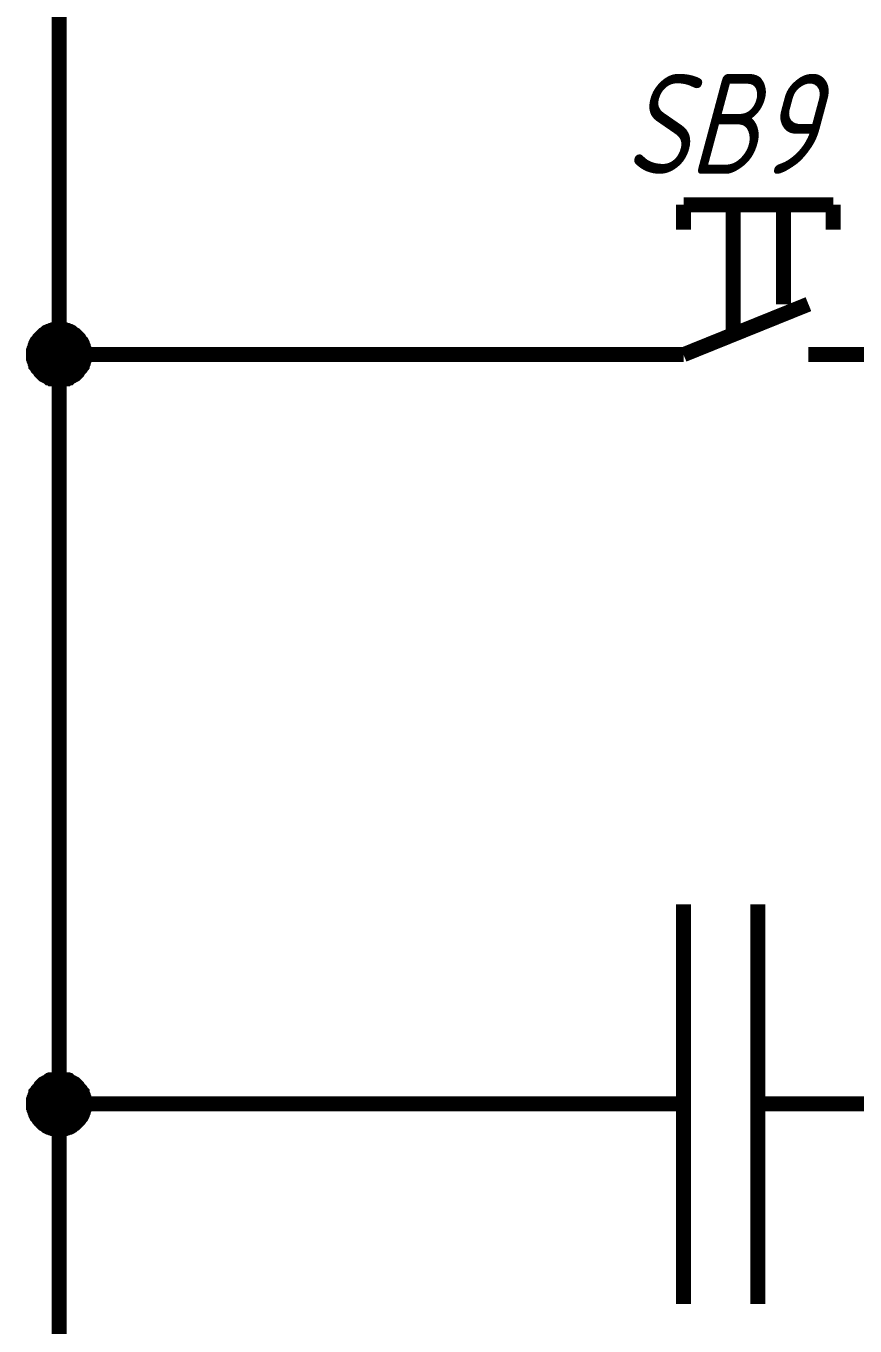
# Model space of a CAD drawing. Extents: x 196 to 1101, y 70 to 664.
# Drawn here: x 446.38 to 462.98, y 346.74 to 372.75 of the extents above; entities that cross this region are included whole.
import ezdxf

# ---------------------------------------------------------------- set-up
doc = ezdxf.new("R2010")
doc.units = 0
doc.header["$MEASUREMENT"] = 0
doc.layers.add('Sheet', color=255, linetype='CONTINUOUS')
doc.styles.add('GOST type A0', font='', dxfattribs={"oblique": 15, "height": 3.5})
doc.styles.get('GOST type A0').set_extended_font_data('GOST type A')

msp = doc.modelspace()

# ---------------------------------------------------------------- linework, layer by layer
at = {"layer": 'Sheet', "const_width": 0.3}
for points in [[(447.046, 376.176), (447.046, 366.172), (457.046, 366.172)], [(459.546, 369.17), (462.543, 369.17)], [(459.546, 369.17), (459.546, 368.673)], [(460.539, 366.669), (460.539, 369.17)], [(461.549, 367.182), (461.549, 369.17)], [(462.543, 369.17), (462.543, 368.673)], [(459.546, 366.172), (462.046, 367.182)], [(446.533, 366.172), (446.533, 366.203), (446.533, 366.219), (446.533, 366.25), (446.549, 366.281), (446.549, 366.296), (446.564, 366.327), (446.564, 366.343), (446.58, 366.374), (446.58, 366.39), (446.595, 366.421), (446.611, 366.436), (446.626, 366.452), (446.642, 366.483), (446.657, 366.498), (446.673, 366.514), (446.688, 366.529), (446.704, 366.545), (446.719, 366.56), (446.735, 366.576), (446.766, 366.591), (446.782, 366.607), (446.797, 366.623), (446.828, 366.638), (446.844, 366.638), (446.875, 366.654), (446.89, 366.654), (446.921, 366.669), (446.937, 366.669), (446.968, 366.685), (446.999, 366.685), (447.014, 366.685), (447.046, 366.685)], [(446.533, 366.172), (446.533, 366.203), (446.533, 366.219), (446.533, 366.25), (446.549, 366.281), (446.549, 366.296), (446.564, 366.327), (446.564, 366.343), (446.58, 366.374), (446.58, 366.39), (446.595, 366.421), (446.611, 366.436), (446.626, 366.452), (446.642, 366.483), (446.657, 366.498), (446.673, 366.514), (446.688, 366.529), (446.704, 366.545), (446.719, 366.56), (446.735, 366.576), (446.766, 366.591), (446.782, 366.607), (446.797, 366.623), (446.828, 366.638), (446.844, 366.638), (446.875, 366.654), (446.89, 366.654), (446.921, 366.669), (446.937, 366.669), (446.968, 366.685), (446.999, 366.685), (447.014, 366.685), (447.046, 366.685)], [(446.533, 366.172), (446.533, 366.203), (446.533, 366.219), (446.533, 366.25), (446.549, 366.281), (446.549, 366.296), (446.564, 366.327), (446.564, 366.343), (446.58, 366.374), (446.58, 366.39), (446.595, 366.421), (446.611, 366.436), (446.626, 366.452), (446.642, 366.483), (446.657, 366.498), (446.673, 366.514), (446.688, 366.529), (446.704, 366.545), (446.719, 366.56), (446.735, 366.576), (446.766, 366.591), (446.782, 366.607), (446.797, 366.623), (446.828, 366.638), (446.844, 366.638), (446.875, 366.654), (446.89, 366.654), (446.921, 366.669), (446.937, 366.669), (446.968, 366.685), (446.999, 366.685), (447.014, 366.685), (447.046, 366.685)], [(446.533, 366.172), (446.533, 366.203), (446.533, 366.219), (446.533, 366.25), (446.549, 366.281), (446.549, 366.296), (446.564, 366.327), (446.564, 366.343), (446.58, 366.374), (446.58, 366.39), (446.595, 366.421), (446.611, 366.436), (446.626, 366.452), (446.642, 366.483), (446.657, 366.498), (446.673, 366.514), (446.688, 366.529), (446.704, 366.545), (446.719, 366.56), (446.735, 366.576), (446.766, 366.591), (446.782, 366.607), (446.797, 366.623), (446.828, 366.638), (446.844, 366.638), (446.875, 366.654), (446.89, 366.654), (446.921, 366.669), (446.937, 366.669), (446.968, 366.685), (446.999, 366.685), (447.014, 366.685), (447.046, 366.685)], [(446.533, 366.172), (446.533, 366.203), (446.533, 366.219), (446.533, 366.25), (446.549, 366.281), (446.549, 366.296), (446.564, 366.327), (446.564, 366.343), (446.58, 366.374), (446.58, 366.39), (446.595, 366.421), (446.611, 366.436), (446.626, 366.452), (446.642, 366.483), (446.657, 366.498), (446.673, 366.514), (446.688, 366.529), (446.704, 366.545), (446.719, 366.56), (446.735, 366.576), (446.766, 366.591), (446.782, 366.607), (446.797, 366.623), (446.828, 366.638), (446.844, 366.638), (446.875, 366.654), (446.89, 366.654), (446.921, 366.669), (446.937, 366.669), (446.968, 366.685), (446.999, 366.685), (447.014, 366.685), (447.046, 366.685)], [(446.533, 366.172), (446.533, 366.203), (446.533, 366.219), (446.533, 366.25), (446.549, 366.281), (446.549, 366.296), (446.564, 366.327), (446.564, 366.343), (446.58, 366.374), (446.58, 366.39), (446.595, 366.421), (446.611, 366.436), (446.626, 366.452), (446.642, 366.483), (446.657, 366.498), (446.673, 366.514), (446.688, 366.529), (446.704, 366.545), (446.719, 366.56), (446.735, 366.576), (446.766, 366.591), (446.782, 366.607), (446.797, 366.623), (446.828, 366.638), (446.844, 366.638), (446.875, 366.654), (446.89, 366.654), (446.921, 366.669), (446.937, 366.669), (446.968, 366.685), (446.999, 366.685), (447.014, 366.685), (447.046, 366.685)], [(446.533, 366.172), (446.533, 366.203), (446.533, 366.219), (446.533, 366.25), (446.549, 366.281), (446.549, 366.296), (446.564, 366.327), (446.564, 366.343), (446.58, 366.374), (446.58, 366.39), (446.595, 366.421), (446.611, 366.436), (446.626, 366.452), (446.642, 366.483), (446.657, 366.498), (446.673, 366.514), (446.688, 366.529), (446.704, 366.545), (446.719, 366.56), (446.735, 366.576), (446.766, 366.591), (446.782, 366.607), (446.797, 366.623), (446.828, 366.638), (446.844, 366.638), (446.875, 366.654), (446.89, 366.654), (446.921, 366.669), (446.937, 366.669), (446.968, 366.685), (446.999, 366.685), (447.014, 366.685), (447.046, 366.685)], [(446.533, 366.172), (446.533, 366.203), (446.533, 366.219), (446.533, 366.25), (446.549, 366.281), (446.549, 366.296), (446.564, 366.327), (446.564, 366.343), (446.58, 366.374), (446.58, 366.39), (446.595, 366.421), (446.611, 366.436), (446.626, 366.452), (446.642, 366.483), (446.657, 366.498), (446.673, 366.514), (446.688, 366.529), (446.704, 366.545), (446.719, 366.56), (446.735, 366.576), (446.766, 366.591), (446.782, 366.607), (446.797, 366.623), (446.828, 366.638), (446.844, 366.638), (446.875, 366.654), (446.89, 366.654), (446.921, 366.669), (446.937, 366.669), (446.968, 366.685), (446.999, 366.685), (447.014, 366.685), (447.046, 366.685)], [(447.046, 366.685), (447.046, 366.685)], [(447.046, 366.685), (447.077, 366.685), (447.092, 366.685), (447.123, 366.685), (447.154, 366.669), (447.17, 366.669), (447.201, 366.654), (447.216, 366.654), (447.247, 366.638), (447.263, 366.638), (447.294, 366.623), (447.31, 366.607), (447.325, 366.591), (447.356, 366.576), (447.372, 366.56), (447.387, 366.545), (447.403, 366.529), (447.418, 366.514), (447.434, 366.498), (447.449, 366.483), (447.465, 366.452), (447.48, 366.436), (447.496, 366.421), (447.511, 366.39), (447.511, 366.374), (447.527, 366.343), (447.527, 366.327), (447.542, 366.296), (447.542, 366.281), (447.558, 366.25), (447.558, 366.219), (447.558, 366.203), (447.558, 366.172)], [(447.046, 366.685), (447.046, 366.685)], [(447.046, 366.685), (447.077, 366.685), (447.092, 366.685), (447.123, 366.685), (447.154, 366.669), (447.17, 366.669), (447.201, 366.654), (447.216, 366.654), (447.247, 366.638), (447.263, 366.638), (447.294, 366.623), (447.31, 366.607), (447.325, 366.591), (447.356, 366.576), (447.372, 366.56), (447.387, 366.545), (447.403, 366.529), (447.418, 366.514), (447.434, 366.498), (447.449, 366.483), (447.465, 366.452), (447.48, 366.436), (447.496, 366.421), (447.511, 366.39), (447.511, 366.374), (447.527, 366.343), (447.527, 366.327), (447.542, 366.296), (447.542, 366.281), (447.558, 366.25), (447.558, 366.219), (447.558, 366.203), (447.558, 366.172)], [(447.046, 366.685), (447.046, 366.685)], [(447.046, 366.685), (447.077, 366.685), (447.092, 366.685), (447.123, 366.685), (447.154, 366.669), (447.17, 366.669), (447.201, 366.654), (447.216, 366.654), (447.247, 366.638), (447.263, 366.638), (447.294, 366.623), (447.31, 366.607), (447.325, 366.591), (447.356, 366.576), (447.372, 366.56), (447.387, 366.545), (447.403, 366.529), (447.418, 366.514), (447.434, 366.498), (447.449, 366.483), (447.465, 366.452), (447.48, 366.436), (447.496, 366.421), (447.511, 366.39), (447.511, 366.374), (447.527, 366.343), (447.527, 366.327), (447.542, 366.296), (447.542, 366.281), (447.558, 366.25), (447.558, 366.219), (447.558, 366.203), (447.558, 366.172)], [(447.046, 366.685), (447.046, 366.685)], [(447.046, 366.685), (447.077, 366.685), (447.092, 366.685), (447.123, 366.685), (447.154, 366.669), (447.17, 366.669), (447.201, 366.654), (447.216, 366.654), (447.247, 366.638), (447.263, 366.638), (447.294, 366.623), (447.31, 366.607), (447.325, 366.591), (447.356, 366.576), (447.372, 366.56), (447.387, 366.545), (447.403, 366.529), (447.418, 366.514), (447.434, 366.498), (447.449, 366.483), (447.465, 366.452), (447.48, 366.436), (447.496, 366.421), (447.511, 366.39), (447.511, 366.374), (447.527, 366.343), (447.527, 366.327), (447.542, 366.296), (447.542, 366.281), (447.558, 366.25), (447.558, 366.219), (447.558, 366.203), (447.558, 366.172)], [(447.046, 366.685), (447.046, 366.685)], [(447.046, 366.685), (447.077, 366.685), (447.092, 366.685), (447.123, 366.685), (447.154, 366.669), (447.17, 366.669), (447.201, 366.654), (447.216, 366.654), (447.247, 366.638), (447.263, 366.638), (447.294, 366.623), (447.31, 366.607), (447.325, 366.591), (447.356, 366.576), (447.372, 366.56), (447.387, 366.545), (447.403, 366.529), (447.418, 366.514), (447.434, 366.498), (447.449, 366.483), (447.465, 366.452), (447.48, 366.436), (447.496, 366.421), (447.511, 366.39), (447.511, 366.374), (447.527, 366.343), (447.527, 366.327), (447.542, 366.296), (447.542, 366.281), (447.558, 366.25), (447.558, 366.219), (447.558, 366.203), (447.558, 366.172)], [(447.046, 366.685), (447.046, 366.685)], [(447.046, 366.685), (447.077, 366.685), (447.092, 366.685), (447.123, 366.685), (447.154, 366.669), (447.17, 366.669), (447.201, 366.654), (447.216, 366.654), (447.247, 366.638), (447.263, 366.638), (447.294, 366.623), (447.31, 366.607), (447.325, 366.591), (447.356, 366.576), (447.372, 366.56), (447.387, 366.545), (447.403, 366.529), (447.418, 366.514), (447.434, 366.498), (447.449, 366.483), (447.465, 366.452), (447.48, 366.436), (447.496, 366.421), (447.511, 366.39), (447.511, 366.374), (447.527, 366.343), (447.527, 366.327), (447.542, 366.296), (447.542, 366.281), (447.558, 366.25), (447.558, 366.219), (447.558, 366.203), (447.558, 366.172)], [(447.046, 366.685), (447.046, 366.685)], [(447.046, 366.685), (447.077, 366.685), (447.092, 366.685), (447.123, 366.685), (447.154, 366.669), (447.17, 366.669), (447.201, 366.654), (447.216, 366.654), (447.247, 366.638), (447.263, 366.638), (447.294, 366.623), (447.31, 366.607), (447.325, 366.591), (447.356, 366.576), (447.372, 366.56), (447.387, 366.545), (447.403, 366.529), (447.418, 366.514), (447.434, 366.498), (447.449, 366.483), (447.465, 366.452), (447.48, 366.436), (447.496, 366.421), (447.511, 366.39), (447.511, 366.374), (447.527, 366.343), (447.527, 366.327), (447.542, 366.296), (447.542, 366.281), (447.558, 366.25), (447.558, 366.219), (447.558, 366.203), (447.558, 366.172)], [(447.046, 366.685), (447.046, 366.685)], [(447.046, 366.685), (447.077, 366.685), (447.092, 366.685), (447.123, 366.685), (447.154, 366.669), (447.17, 366.669), (447.201, 366.654), (447.216, 366.654), (447.247, 366.638), (447.263, 366.638), (447.294, 366.623), (447.31, 366.607), (447.325, 366.591), (447.356, 366.576), (447.372, 366.56), (447.387, 366.545), (447.403, 366.529), (447.418, 366.514), (447.434, 366.498), (447.449, 366.483), (447.465, 366.452), (447.48, 366.436), (447.496, 366.421), (447.511, 366.39), (447.511, 366.374), (447.527, 366.343), (447.527, 366.327), (447.542, 366.296), (447.542, 366.281), (447.558, 366.25), (447.558, 366.219), (447.558, 366.203), (447.558, 366.172)], [(447.046, 365.675), (447.014, 365.675), (446.999, 365.675), (446.968, 365.675), (446.937, 365.691), (446.921, 365.691), (446.89, 365.691), (446.875, 365.706), (446.844, 365.706), (446.828, 365.722), (446.797, 365.737), (446.782, 365.753), (446.766, 365.753), (446.735, 365.768), (446.719, 365.784), (446.704, 365.799), (446.688, 365.815), (446.673, 365.83), (446.657, 365.861), (446.642, 365.877), (446.626, 365.892), (446.611, 365.908), (446.595, 365.939), (446.58, 365.955), (446.58, 365.97), (446.564, 366.001), (446.564, 366.017), (446.549, 366.048), (446.549, 366.063), (446.533, 366.094), (446.533, 366.125), (446.533, 366.141), (446.533, 366.172)], [(446.533, 366.172), (446.533, 366.172)], [(447.046, 365.675), (447.014, 365.675), (446.999, 365.675), (446.968, 365.675), (446.937, 365.691), (446.921, 365.691), (446.89, 365.691), (446.875, 365.706), (446.844, 365.706), (446.828, 365.722), (446.797, 365.737), (446.782, 365.753), (446.766, 365.753), (446.735, 365.768), (446.719, 365.784), (446.704, 365.799), (446.688, 365.815), (446.673, 365.83), (446.657, 365.861), (446.642, 365.877), (446.626, 365.892), (446.611, 365.908), (446.595, 365.939), (446.58, 365.955), (446.58, 365.97), (446.564, 366.001), (446.564, 366.017), (446.549, 366.048), (446.549, 366.063), (446.533, 366.094), (446.533, 366.125), (446.533, 366.141), (446.533, 366.172)], [(446.533, 366.172), (446.533, 366.172)], [(447.046, 365.675), (447.014, 365.675), (446.999, 365.675), (446.968, 365.675), (446.937, 365.691), (446.921, 365.691), (446.89, 365.691), (446.875, 365.706), (446.844, 365.706), (446.828, 365.722), (446.797, 365.737), (446.782, 365.753), (446.766, 365.753), (446.735, 365.768), (446.719, 365.784), (446.704, 365.799), (446.688, 365.815), (446.673, 365.83), (446.657, 365.861), (446.642, 365.877), (446.626, 365.892), (446.611, 365.908), (446.595, 365.939), (446.58, 365.955), (446.58, 365.97), (446.564, 366.001), (446.564, 366.017), (446.549, 366.048), (446.549, 366.063), (446.533, 366.094), (446.533, 366.125), (446.533, 366.141), (446.533, 366.172)], [(446.533, 366.172), (446.533, 366.172)], [(447.046, 365.675), (447.014, 365.675), (446.999, 365.675), (446.968, 365.675), (446.937, 365.691), (446.921, 365.691), (446.89, 365.691), (446.875, 365.706), (446.844, 365.706), (446.828, 365.722), (446.797, 365.737), (446.782, 365.753), (446.766, 365.753), (446.735, 365.768), (446.719, 365.784), (446.704, 365.799), (446.688, 365.815), (446.673, 365.83), (446.657, 365.861), (446.642, 365.877), (446.626, 365.892), (446.611, 365.908), (446.595, 365.939), (446.58, 365.955), (446.58, 365.97), (446.564, 366.001), (446.564, 366.017), (446.549, 366.048), (446.549, 366.063), (446.533, 366.094), (446.533, 366.125), (446.533, 366.141), (446.533, 366.172)], [(446.533, 366.172), (446.533, 366.172)], [(447.046, 365.675), (447.014, 365.675), (446.999, 365.675), (446.968, 365.675), (446.937, 365.691), (446.921, 365.691), (446.89, 365.691), (446.875, 365.706), (446.844, 365.706), (446.828, 365.722), (446.797, 365.737), (446.782, 365.753), (446.766, 365.753), (446.735, 365.768), (446.719, 365.784), (446.704, 365.799), (446.688, 365.815), (446.673, 365.83), (446.657, 365.861), (446.642, 365.877), (446.626, 365.892), (446.611, 365.908), (446.595, 365.939), (446.58, 365.955), (446.58, 365.97), (446.564, 366.001), (446.564, 366.017), (446.549, 366.048), (446.549, 366.063), (446.533, 366.094), (446.533, 366.125), (446.533, 366.141), (446.533, 366.172)], [(446.533, 366.172), (446.533, 366.172)], [(447.046, 365.675), (447.014, 365.675), (446.999, 365.675), (446.968, 365.675), (446.937, 365.691), (446.921, 365.691), (446.89, 365.691), (446.875, 365.706), (446.844, 365.706), (446.828, 365.722), (446.797, 365.737), (446.782, 365.753), (446.766, 365.753), (446.735, 365.768), (446.719, 365.784), (446.704, 365.799), (446.688, 365.815), (446.673, 365.83), (446.657, 365.861), (446.642, 365.877), (446.626, 365.892), (446.611, 365.908), (446.595, 365.939), (446.58, 365.955), (446.58, 365.97), (446.564, 366.001), (446.564, 366.017), (446.549, 366.048), (446.549, 366.063), (446.533, 366.094), (446.533, 366.125), (446.533, 366.141), (446.533, 366.172)], [(446.533, 366.172), (446.533, 366.172)], [(447.046, 365.675), (447.014, 365.675), (446.999, 365.675), (446.968, 365.675), (446.937, 365.691), (446.921, 365.691), (446.89, 365.691), (446.875, 365.706), (446.844, 365.706), (446.828, 365.722), (446.797, 365.737), (446.782, 365.753), (446.766, 365.753), (446.735, 365.768), (446.719, 365.784), (446.704, 365.799), (446.688, 365.815), (446.673, 365.83), (446.657, 365.861), (446.642, 365.877), (446.626, 365.892), (446.611, 365.908), (446.595, 365.939), (446.58, 365.955), (446.58, 365.97), (446.564, 366.001), (446.564, 366.017), (446.549, 366.048), (446.549, 366.063), (446.533, 366.094), (446.533, 366.125), (446.533, 366.141), (446.533, 366.172)], [(446.533, 366.172), (446.533, 366.172)], [(447.046, 365.675), (447.014, 365.675), (446.999, 365.675), (446.968, 365.675), (446.937, 365.691), (446.921, 365.691), (446.89, 365.691), (446.875, 365.706), (446.844, 365.706), (446.828, 365.722), (446.797, 365.737), (446.782, 365.753), (446.766, 365.753), (446.735, 365.768), (446.719, 365.784), (446.704, 365.799), (446.688, 365.815), (446.673, 365.83), (446.657, 365.861), (446.642, 365.877), (446.626, 365.892), (446.611, 365.908), (446.595, 365.939), (446.58, 365.955), (446.58, 365.97), (446.564, 366.001), (446.564, 366.017), (446.549, 366.048), (446.549, 366.063), (446.533, 366.094), (446.533, 366.125), (446.533, 366.141), (446.533, 366.172)], [(446.533, 366.172), (446.533, 366.172)], [(447.558, 366.172), (447.558, 366.141), (447.558, 366.125), (447.558, 366.094), (447.542, 366.063), (447.542, 366.048), (447.527, 366.017), (447.527, 366.001), (447.511, 365.97), (447.511, 365.955), (447.496, 365.939), (447.48, 365.908), (447.465, 365.892), (447.449, 365.877), (447.434, 365.861), (447.418, 365.83), (447.403, 365.815), (447.387, 365.799), (447.372, 365.784), (447.356, 365.768), (447.325, 365.753), (447.31, 365.753), (447.294, 365.737), (447.263, 365.722), (447.247, 365.706), (447.216, 365.706), (447.201, 365.691), (447.17, 365.691), (447.154, 365.691), (447.123, 365.675), (447.092, 365.675), (447.077, 365.675), (447.046, 365.675)], [(447.558, 366.172), (447.558, 366.141), (447.558, 366.125), (447.558, 366.094), (447.542, 366.063), (447.542, 366.048), (447.527, 366.017), (447.527, 366.001), (447.511, 365.97), (447.511, 365.955), (447.496, 365.939), (447.48, 365.908), (447.465, 365.892), (447.449, 365.877), (447.434, 365.861), (447.418, 365.83), (447.403, 365.815), (447.387, 365.799), (447.372, 365.784), (447.356, 365.768), (447.325, 365.753), (447.31, 365.753), (447.294, 365.737), (447.263, 365.722), (447.247, 365.706), (447.216, 365.706), (447.201, 365.691), (447.17, 365.691), (447.154, 365.691), (447.123, 365.675), (447.092, 365.675), (447.077, 365.675), (447.046, 365.675)], [(447.046, 366.172), (447.046, 351.182), (457.046, 351.182)], [(447.558, 366.172), (447.558, 366.141), (447.558, 366.125), (447.558, 366.094), (447.542, 366.063), (447.542, 366.048), (447.527, 366.017), (447.527, 366.001), (447.511, 365.97), (447.511, 365.955), (447.496, 365.939), (447.48, 365.908), (447.465, 365.892), (447.449, 365.877), (447.434, 365.861), (447.418, 365.83), (447.403, 365.815), (447.387, 365.799), (447.372, 365.784), (447.356, 365.768), (447.325, 365.753), (447.31, 365.753), (447.294, 365.737), (447.263, 365.722), (447.247, 365.706), (447.216, 365.706), (447.201, 365.691), (447.17, 365.691), (447.154, 365.691), (447.123, 365.675), (447.092, 365.675), (447.077, 365.675), (447.046, 365.675)], [(447.558, 366.172), (447.558, 366.141), (447.558, 366.125), (447.558, 366.094), (447.542, 366.063), (447.542, 366.048), (447.527, 366.017), (447.527, 366.001), (447.511, 365.97), (447.511, 365.955), (447.496, 365.939), (447.48, 365.908), (447.465, 365.892), (447.449, 365.877), (447.434, 365.861), (447.418, 365.83), (447.403, 365.815), (447.387, 365.799), (447.372, 365.784), (447.356, 365.768), (447.325, 365.753), (447.31, 365.753), (447.294, 365.737), (447.263, 365.722), (447.247, 365.706), (447.216, 365.706), (447.201, 365.691), (447.17, 365.691), (447.154, 365.691), (447.123, 365.675), (447.092, 365.675), (447.077, 365.675), (447.046, 365.675)], [(447.558, 366.172), (447.558, 366.141), (447.558, 366.125), (447.558, 366.094), (447.542, 366.063), (447.542, 366.048), (447.527, 366.017), (447.527, 366.001), (447.511, 365.97), (447.511, 365.955), (447.496, 365.939), (447.48, 365.908), (447.465, 365.892), (447.449, 365.877), (447.434, 365.861), (447.418, 365.83), (447.403, 365.815), (447.387, 365.799), (447.372, 365.784), (447.356, 365.768), (447.325, 365.753), (447.31, 365.753), (447.294, 365.737), (447.263, 365.722), (447.247, 365.706), (447.216, 365.706), (447.201, 365.691), (447.17, 365.691), (447.154, 365.691), (447.123, 365.675), (447.092, 365.675), (447.077, 365.675), (447.046, 365.675)], [(447.558, 366.172), (447.558, 366.141), (447.558, 366.125), (447.558, 366.094), (447.542, 366.063), (447.542, 366.048), (447.527, 366.017), (447.527, 366.001), (447.511, 365.97), (447.511, 365.955), (447.496, 365.939), (447.48, 365.908), (447.465, 365.892), (447.449, 365.877), (447.434, 365.861), (447.418, 365.83), (447.403, 365.815), (447.387, 365.799), (447.372, 365.784), (447.356, 365.768), (447.325, 365.753), (447.31, 365.753), (447.294, 365.737), (447.263, 365.722), (447.247, 365.706), (447.216, 365.706), (447.201, 365.691), (447.17, 365.691), (447.154, 365.691), (447.123, 365.675), (447.092, 365.675), (447.077, 365.675), (447.046, 365.675)], [(447.558, 366.172), (447.558, 366.141), (447.558, 366.125), (447.558, 366.094), (447.542, 366.063), (447.542, 366.048), (447.527, 366.017), (447.527, 366.001), (447.511, 365.97), (447.511, 365.955), (447.496, 365.939), (447.48, 365.908), (447.465, 365.892), (447.449, 365.877), (447.434, 365.861), (447.418, 365.83), (447.403, 365.815), (447.387, 365.799), (447.372, 365.784), (447.356, 365.768), (447.325, 365.753), (447.31, 365.753), (447.294, 365.737), (447.263, 365.722), (447.247, 365.706), (447.216, 365.706), (447.201, 365.691), (447.17, 365.691), (447.154, 365.691), (447.123, 365.675), (447.092, 365.675), (447.077, 365.675), (447.046, 365.675)], [(447.558, 366.172), (447.558, 366.141), (447.558, 366.125), (447.558, 366.094), (447.542, 366.063), (447.542, 366.048), (447.527, 366.017), (447.527, 366.001), (447.511, 365.97), (447.511, 365.955), (447.496, 365.939), (447.48, 365.908), (447.465, 365.892), (447.449, 365.877), (447.434, 365.861), (447.418, 365.83), (447.403, 365.815), (447.387, 365.799), (447.372, 365.784), (447.356, 365.768), (447.325, 365.753), (447.31, 365.753), (447.294, 365.737), (447.263, 365.722), (447.247, 365.706), (447.216, 365.706), (447.201, 365.691), (447.17, 365.691), (447.154, 365.691), (447.123, 365.675), (447.092, 365.675), (447.077, 365.675), (447.046, 365.675)], [(447.558, 366.172), (447.558, 366.172), (447.558, 366.172), (447.558, 366.172), (447.558, 366.172), (447.558, 366.172), (447.558, 366.172), (447.558, 366.172), (447.558, 366.172), (447.558, 366.172), (447.558, 366.172), (447.558, 366.172), (447.558, 366.172), (447.558, 366.172), (447.558, 366.172), (447.558, 366.172), (447.558, 366.172), (447.558, 366.172), (447.558, 366.172), (447.558, 366.172), (447.558, 366.172), (447.558, 366.172), (447.558, 366.172), (447.558, 366.172), (447.558, 366.172), (447.558, 366.172), (447.558, 366.172), (447.558, 366.172), (447.558, 366.172), (447.558, 366.172), (447.558, 366.172), (447.558, 366.172), (447.558, 366.172)], [(447.558, 366.172), (447.558, 366.172)], [(447.558, 366.172), (447.558, 366.172), (447.558, 366.172), (447.558, 366.172), (447.558, 366.172), (447.558, 366.172), (447.558, 366.172), (447.558, 366.172), (447.558, 366.172), (447.558, 366.172), (447.558, 366.172), (447.558, 366.172), (447.558, 366.172), (447.558, 366.172), (447.558, 366.172), (447.558, 366.172), (447.558, 366.172), (447.558, 366.172), (447.558, 366.172), (447.558, 366.172), (447.558, 366.172), (447.558, 366.172), (447.558, 366.172), (447.558, 366.172), (447.558, 366.172), (447.558, 366.172), (447.558, 366.172), (447.558, 366.172), (447.558, 366.172), (447.558, 366.172), (447.558, 366.172), (447.558, 366.172), (447.558, 366.172)], [(447.558, 366.172), (447.558, 366.172)], [(447.558, 366.172), (447.558, 366.172), (447.558, 366.172), (447.558, 366.172), (447.558, 366.172), (447.558, 366.172), (447.558, 366.172), (447.558, 366.172), (447.558, 366.172), (447.558, 366.172), (447.558, 366.172), (447.558, 366.172), (447.558, 366.172), (447.558, 366.172), (447.558, 366.172), (447.558, 366.172), (447.558, 366.172), (447.558, 366.172), (447.558, 366.172), (447.558, 366.172), (447.558, 366.172), (447.558, 366.172), (447.558, 366.172), (447.558, 366.172), (447.558, 366.172), (447.558, 366.172), (447.558, 366.172), (447.558, 366.172), (447.558, 366.172), (447.558, 366.172), (447.558, 366.172), (447.558, 366.172), (447.558, 366.172)], [(447.558, 366.172), (447.558, 366.172)], [(447.558, 366.172), (447.558, 366.172), (447.558, 366.172), (447.558, 366.172), (447.558, 366.172), (447.558, 366.172), (447.558, 366.172), (447.558, 366.172), (447.558, 366.172), (447.558, 366.172), (447.558, 366.172), (447.558, 366.172), (447.558, 366.172), (447.558, 366.172), (447.558, 366.172), (447.558, 366.172), (447.558, 366.172), (447.558, 366.172), (447.558, 366.172), (447.558, 366.172), (447.558, 366.172), (447.558, 366.172), (447.558, 366.172), (447.558, 366.172), (447.558, 366.172), (447.558, 366.172), (447.558, 366.172), (447.558, 366.172), (447.558, 366.172), (447.558, 366.172), (447.558, 366.172), (447.558, 366.172), (447.558, 366.172)], [(447.558, 366.172), (447.558, 366.172)], [(447.558, 366.172), (447.558, 366.172), (447.558, 366.172), (447.558, 366.172), (447.558, 366.172), (447.558, 366.172), (447.558, 366.172), (447.558, 366.172), (447.558, 366.172), (447.558, 366.172), (447.558, 366.172), (447.558, 366.172), (447.558, 366.172), (447.558, 366.172), (447.558, 366.172), (447.558, 366.172), (447.558, 366.172), (447.558, 366.172), (447.558, 366.172), (447.558, 366.172), (447.558, 366.172), (447.558, 366.172), (447.558, 366.172), (447.558, 366.172), (447.558, 366.172), (447.558, 366.172), (447.558, 366.172), (447.558, 366.172), (447.558, 366.172), (447.558, 366.172), (447.558, 366.172), (447.558, 366.172), (447.558, 366.172)], [(447.558, 366.172), (447.558, 366.172)], [(447.558, 366.172), (447.558, 366.172), (447.558, 366.172), (447.558, 366.172), (447.558, 366.172), (447.558, 366.172), (447.558, 366.172), (447.558, 366.172), (447.558, 366.172), (447.558, 366.172), (447.558, 366.172), (447.558, 366.172), (447.558, 366.172), (447.558, 366.172), (447.558, 366.172), (447.558, 366.172), (447.558, 366.172), (447.558, 366.172), (447.558, 366.172), (447.558, 366.172), (447.558, 366.172), (447.558, 366.172), (447.558, 366.172), (447.558, 366.172), (447.558, 366.172), (447.558, 366.172), (447.558, 366.172), (447.558, 366.172), (447.558, 366.172), (447.558, 366.172), (447.558, 366.172), (447.558, 366.172), (447.558, 366.172)], [(447.558, 366.172), (447.558, 366.172)], [(447.558, 366.172), (447.558, 366.172), (447.558, 366.172), (447.558, 366.172), (447.558, 366.172), (447.558, 366.172), (447.558, 366.172), (447.558, 366.172), (447.558, 366.172), (447.558, 366.172), (447.558, 366.172), (447.558, 366.172), (447.558, 366.172), (447.558, 366.172), (447.558, 366.172), (447.558, 366.172), (447.558, 366.172), (447.558, 366.172), (447.558, 366.172), (447.558, 366.172), (447.558, 366.172), (447.558, 366.172), (447.558, 366.172), (447.558, 366.172), (447.558, 366.172), (447.558, 366.172), (447.558, 366.172), (447.558, 366.172), (447.558, 366.172), (447.558, 366.172), (447.558, 366.172), (447.558, 366.172), (447.558, 366.172)], [(447.558, 366.172), (447.558, 366.172)], [(447.558, 366.172), (447.558, 366.172), (447.558, 366.172), (447.558, 366.172), (447.558, 366.172), (447.558, 366.172), (447.558, 366.172), (447.558, 366.172), (447.558, 366.172), (447.558, 366.172), (447.558, 366.172), (447.558, 366.172), (447.558, 366.172), (447.558, 366.172), (447.558, 366.172), (447.558, 366.172), (447.558, 366.172), (447.558, 366.172), (447.558, 366.172), (447.558, 366.172), (447.558, 366.172), (447.558, 366.172), (447.558, 366.172), (447.558, 366.172), (447.558, 366.172), (447.558, 366.172), (447.558, 366.172), (447.558, 366.172), (447.558, 366.172), (447.558, 366.172), (447.558, 366.172), (447.558, 366.172), (447.558, 366.172)], [(447.558, 366.172), (447.558, 366.172)], [(459.546, 366.172), (457.046, 366.172)], [(462.046, 366.172), (464.546, 366.172)], [(459.546, 355.174), (459.546, 347.175)], [(461.036, 355.174), (461.036, 347.175)], [(446.533, 351.182), (446.533, 351.213), (446.533, 351.229), (446.533, 351.26), (446.549, 351.291), (446.549, 351.307), (446.564, 351.338), (446.564, 351.353), (446.58, 351.384), (446.58, 351.4), (446.595, 351.415), (446.611, 351.446), (446.626, 351.462), (446.642, 351.477), (446.657, 351.493), (446.673, 351.524), (446.688, 351.54), (446.704, 351.555), (446.719, 351.571), (446.735, 351.586), (446.766, 351.602), (446.782, 351.602), (446.797, 351.617), (446.828, 351.633), (446.844, 351.648), (446.875, 351.648), (446.89, 351.664), (446.921, 351.664), (446.937, 351.664), (446.968, 351.679), (446.999, 351.679), (447.014, 351.679), (447.046, 351.679)], [(446.533, 351.182), (446.533, 351.213), (446.533, 351.229), (446.533, 351.26), (446.549, 351.291), (446.549, 351.307), (446.564, 351.338), (446.564, 351.353), (446.58, 351.384), (446.58, 351.4), (446.595, 351.415), (446.611, 351.446), (446.626, 351.462), (446.642, 351.477), (446.657, 351.493), (446.673, 351.524), (446.688, 351.54), (446.704, 351.555), (446.719, 351.571), (446.735, 351.586), (446.766, 351.602), (446.782, 351.602), (446.797, 351.617), (446.828, 351.633), (446.844, 351.648), (446.875, 351.648), (446.89, 351.664), (446.921, 351.664), (446.937, 351.664), (446.968, 351.679), (446.999, 351.679), (447.014, 351.679), (447.046, 351.679)], [(446.533, 351.182), (446.533, 351.213), (446.533, 351.229), (446.533, 351.26), (446.549, 351.291), (446.549, 351.307), (446.564, 351.338), (446.564, 351.353), (446.58, 351.384), (446.58, 351.4), (446.595, 351.415), (446.611, 351.446), (446.626, 351.462), (446.642, 351.477), (446.657, 351.493), (446.673, 351.524), (446.688, 351.54), (446.704, 351.555), (446.719, 351.571), (446.735, 351.586), (446.766, 351.602), (446.782, 351.602), (446.797, 351.617), (446.828, 351.633), (446.844, 351.648), (446.875, 351.648), (446.89, 351.664), (446.921, 351.664), (446.937, 351.664), (446.968, 351.679), (446.999, 351.679), (447.014, 351.679), (447.046, 351.679)], [(446.533, 351.182), (446.533, 351.213), (446.533, 351.229), (446.533, 351.26), (446.549, 351.291), (446.549, 351.307), (446.564, 351.338), (446.564, 351.353), (446.58, 351.384), (446.58, 351.4), (446.595, 351.415), (446.611, 351.446), (446.626, 351.462), (446.642, 351.477), (446.657, 351.493), (446.673, 351.524), (446.688, 351.54), (446.704, 351.555), (446.719, 351.571), (446.735, 351.586), (446.766, 351.602), (446.782, 351.602), (446.797, 351.617), (446.828, 351.633), (446.844, 351.648), (446.875, 351.648), (446.89, 351.664), (446.921, 351.664), (446.937, 351.664), (446.968, 351.679), (446.999, 351.679), (447.014, 351.679), (447.046, 351.679)], [(446.533, 351.182), (446.533, 351.213), (446.533, 351.229), (446.533, 351.26), (446.549, 351.291), (446.549, 351.307), (446.564, 351.338), (446.564, 351.353), (446.58, 351.384), (446.58, 351.4), (446.595, 351.415), (446.611, 351.446), (446.626, 351.462), (446.642, 351.477), (446.657, 351.493), (446.673, 351.524), (446.688, 351.54), (446.704, 351.555), (446.719, 351.571), (446.735, 351.586), (446.766, 351.602), (446.782, 351.602), (446.797, 351.617), (446.828, 351.633), (446.844, 351.648), (446.875, 351.648), (446.89, 351.664), (446.921, 351.664), (446.937, 351.664), (446.968, 351.679), (446.999, 351.679), (447.014, 351.679), (447.046, 351.679)], [(446.533, 351.182), (446.533, 351.213), (446.533, 351.229), (446.533, 351.26), (446.549, 351.291), (446.549, 351.307), (446.564, 351.338), (446.564, 351.353), (446.58, 351.384), (446.58, 351.4), (446.595, 351.415), (446.611, 351.446), (446.626, 351.462), (446.642, 351.477), (446.657, 351.493), (446.673, 351.524), (446.688, 351.54), (446.704, 351.555), (446.719, 351.571), (446.735, 351.586), (446.766, 351.602), (446.782, 351.602), (446.797, 351.617), (446.828, 351.633), (446.844, 351.648), (446.875, 351.648), (446.89, 351.664), (446.921, 351.664), (446.937, 351.664), (446.968, 351.679), (446.999, 351.679), (447.014, 351.679), (447.046, 351.679)], [(446.533, 351.182), (446.533, 351.213), (446.533, 351.229), (446.533, 351.26), (446.549, 351.291), (446.549, 351.307), (446.564, 351.338), (446.564, 351.353), (446.58, 351.384), (446.58, 351.4), (446.595, 351.415), (446.611, 351.446), (446.626, 351.462), (446.642, 351.477), (446.657, 351.493), (446.673, 351.524), (446.688, 351.54), (446.704, 351.555), (446.719, 351.571), (446.735, 351.586), (446.766, 351.602), (446.782, 351.602), (446.797, 351.617), (446.828, 351.633), (446.844, 351.648), (446.875, 351.648), (446.89, 351.664), (446.921, 351.664), (446.937, 351.664), (446.968, 351.679), (446.999, 351.679), (447.014, 351.679), (447.046, 351.679)], [(446.533, 351.182), (446.533, 351.213), (446.533, 351.229), (446.533, 351.26), (446.549, 351.291), (446.549, 351.307), (446.564, 351.338), (446.564, 351.353), (446.58, 351.384), (446.58, 351.4), (446.595, 351.415), (446.611, 351.446), (446.626, 351.462), (446.642, 351.477), (446.657, 351.493), (446.673, 351.524), (446.688, 351.54), (446.704, 351.555), (446.719, 351.571), (446.735, 351.586), (446.766, 351.602), (446.782, 351.602), (446.797, 351.617), (446.828, 351.633), (446.844, 351.648), (446.875, 351.648), (446.89, 351.664), (446.921, 351.664), (446.937, 351.664), (446.968, 351.679), (446.999, 351.679), (447.014, 351.679), (447.046, 351.679)], [(447.046, 351.679), (447.046, 351.679)], [(447.046, 351.679), (447.077, 351.679), (447.092, 351.679), (447.123, 351.679), (447.154, 351.664), (447.17, 351.664), (447.201, 351.664), (447.216, 351.648), (447.247, 351.648), (447.263, 351.633), (447.294, 351.617), (447.31, 351.602), (447.325, 351.602), (447.356, 351.586), (447.372, 351.571), (447.387, 351.555), (447.403, 351.54), (447.418, 351.524), (447.434, 351.493), (447.449, 351.477), (447.465, 351.462), (447.48, 351.446), (447.496, 351.415), (447.511, 351.4), (447.511, 351.384), (447.527, 351.353), (447.527, 351.338), (447.542, 351.307), (447.542, 351.291), (447.558, 351.26), (447.558, 351.229), (447.558, 351.213), (447.558, 351.182)], [(447.046, 351.679), (447.046, 351.679)], [(447.046, 351.679), (447.077, 351.679), (447.092, 351.679), (447.123, 351.679), (447.154, 351.664), (447.17, 351.664), (447.201, 351.664), (447.216, 351.648), (447.247, 351.648), (447.263, 351.633), (447.294, 351.617), (447.31, 351.602), (447.325, 351.602), (447.356, 351.586), (447.372, 351.571), (447.387, 351.555), (447.403, 351.54), (447.418, 351.524), (447.434, 351.493), (447.449, 351.477), (447.465, 351.462), (447.48, 351.446), (447.496, 351.415), (447.511, 351.4), (447.511, 351.384), (447.527, 351.353), (447.527, 351.338), (447.542, 351.307), (447.542, 351.291), (447.558, 351.26), (447.558, 351.229), (447.558, 351.213), (447.558, 351.182)], [(447.046, 351.679), (447.046, 351.679)], [(447.046, 351.679), (447.077, 351.679), (447.092, 351.679), (447.123, 351.679), (447.154, 351.664), (447.17, 351.664), (447.201, 351.664), (447.216, 351.648), (447.247, 351.648), (447.263, 351.633), (447.294, 351.617), (447.31, 351.602), (447.325, 351.602), (447.356, 351.586), (447.372, 351.571), (447.387, 351.555), (447.403, 351.54), (447.418, 351.524), (447.434, 351.493), (447.449, 351.477), (447.465, 351.462), (447.48, 351.446), (447.496, 351.415), (447.511, 351.4), (447.511, 351.384), (447.527, 351.353), (447.527, 351.338), (447.542, 351.307), (447.542, 351.291), (447.558, 351.26), (447.558, 351.229), (447.558, 351.213), (447.558, 351.182)], [(447.046, 351.679), (447.046, 351.679)], [(447.046, 351.679), (447.077, 351.679), (447.092, 351.679), (447.123, 351.679), (447.154, 351.664), (447.17, 351.664), (447.201, 351.664), (447.216, 351.648), (447.247, 351.648), (447.263, 351.633), (447.294, 351.617), (447.31, 351.602), (447.325, 351.602), (447.356, 351.586), (447.372, 351.571), (447.387, 351.555), (447.403, 351.54), (447.418, 351.524), (447.434, 351.493), (447.449, 351.477), (447.465, 351.462), (447.48, 351.446), (447.496, 351.415), (447.511, 351.4), (447.511, 351.384), (447.527, 351.353), (447.527, 351.338), (447.542, 351.307), (447.542, 351.291), (447.558, 351.26), (447.558, 351.229), (447.558, 351.213), (447.558, 351.182)], [(447.046, 351.679), (447.046, 351.679)], [(447.046, 351.679), (447.077, 351.679), (447.092, 351.679), (447.123, 351.679), (447.154, 351.664), (447.17, 351.664), (447.201, 351.664), (447.216, 351.648), (447.247, 351.648), (447.263, 351.633), (447.294, 351.617), (447.31, 351.602), (447.325, 351.602), (447.356, 351.586), (447.372, 351.571), (447.387, 351.555), (447.403, 351.54), (447.418, 351.524), (447.434, 351.493), (447.449, 351.477), (447.465, 351.462), (447.48, 351.446), (447.496, 351.415), (447.511, 351.4), (447.511, 351.384), (447.527, 351.353), (447.527, 351.338), (447.542, 351.307), (447.542, 351.291), (447.558, 351.26), (447.558, 351.229), (447.558, 351.213), (447.558, 351.182)], [(447.046, 351.679), (447.046, 351.679)], [(447.046, 351.679), (447.077, 351.679), (447.092, 351.679), (447.123, 351.679), (447.154, 351.664), (447.17, 351.664), (447.201, 351.664), (447.216, 351.648), (447.247, 351.648), (447.263, 351.633), (447.294, 351.617), (447.31, 351.602), (447.325, 351.602), (447.356, 351.586), (447.372, 351.571), (447.387, 351.555), (447.403, 351.54), (447.418, 351.524), (447.434, 351.493), (447.449, 351.477), (447.465, 351.462), (447.48, 351.446), (447.496, 351.415), (447.511, 351.4), (447.511, 351.384), (447.527, 351.353), (447.527, 351.338), (447.542, 351.307), (447.542, 351.291), (447.558, 351.26), (447.558, 351.229), (447.558, 351.213), (447.558, 351.182)], [(447.046, 351.679), (447.046, 351.679)], [(447.046, 351.679), (447.077, 351.679), (447.092, 351.679), (447.123, 351.679), (447.154, 351.664), (447.17, 351.664), (447.201, 351.664), (447.216, 351.648), (447.247, 351.648), (447.263, 351.633), (447.294, 351.617), (447.31, 351.602), (447.325, 351.602), (447.356, 351.586), (447.372, 351.571), (447.387, 351.555), (447.403, 351.54), (447.418, 351.524), (447.434, 351.493), (447.449, 351.477), (447.465, 351.462), (447.48, 351.446), (447.496, 351.415), (447.511, 351.4), (447.511, 351.384), (447.527, 351.353), (447.527, 351.338), (447.542, 351.307), (447.542, 351.291), (447.558, 351.26), (447.558, 351.229), (447.558, 351.213), (447.558, 351.182)], [(447.046, 351.679), (447.046, 351.679)], [(447.046, 351.679), (447.077, 351.679), (447.092, 351.679), (447.123, 351.679), (447.154, 351.664), (447.17, 351.664), (447.201, 351.664), (447.216, 351.648), (447.247, 351.648), (447.263, 351.633), (447.294, 351.617), (447.31, 351.602), (447.325, 351.602), (447.356, 351.586), (447.372, 351.571), (447.387, 351.555), (447.403, 351.54), (447.418, 351.524), (447.434, 351.493), (447.449, 351.477), (447.465, 351.462), (447.48, 351.446), (447.496, 351.415), (447.511, 351.4), (447.511, 351.384), (447.527, 351.353), (447.527, 351.338), (447.542, 351.307), (447.542, 351.291), (447.558, 351.26), (447.558, 351.229), (447.558, 351.213), (447.558, 351.182)], [(447.046, 350.67), (447.014, 350.67), (446.999, 350.67), (446.968, 350.67), (446.937, 350.685), (446.921, 350.685), (446.89, 350.701), (446.875, 350.701), (446.844, 350.716), (446.828, 350.716), (446.797, 350.732), (446.782, 350.747), (446.766, 350.763), (446.735, 350.778), (446.719, 350.794), (446.704, 350.809), (446.688, 350.825), (446.673, 350.841), (446.657, 350.856), (446.642, 350.872), (446.626, 350.903), (446.611, 350.918), (446.595, 350.934), (446.58, 350.965), (446.58, 350.98), (446.564, 351.011), (446.564, 351.027), (446.549, 351.058), (446.549, 351.074), (446.533, 351.105), (446.533, 351.136), (446.533, 351.151), (446.533, 351.182)], [(446.533, 351.182), (446.533, 351.182)], [(447.046, 350.67), (447.014, 350.67), (446.999, 350.67), (446.968, 350.67), (446.937, 350.685), (446.921, 350.685), (446.89, 350.701), (446.875, 350.701), (446.844, 350.716), (446.828, 350.716), (446.797, 350.732), (446.782, 350.747), (446.766, 350.763), (446.735, 350.778), (446.719, 350.794), (446.704, 350.809), (446.688, 350.825), (446.673, 350.841), (446.657, 350.856), (446.642, 350.872), (446.626, 350.903), (446.611, 350.918), (446.595, 350.934), (446.58, 350.965), (446.58, 350.98), (446.564, 351.011), (446.564, 351.027), (446.549, 351.058), (446.549, 351.074), (446.533, 351.105), (446.533, 351.136), (446.533, 351.151), (446.533, 351.182)], [(446.533, 351.182), (446.533, 351.182)], [(447.046, 350.67), (447.014, 350.67), (446.999, 350.67), (446.968, 350.67), (446.937, 350.685), (446.921, 350.685), (446.89, 350.701), (446.875, 350.701), (446.844, 350.716), (446.828, 350.716), (446.797, 350.732), (446.782, 350.747), (446.766, 350.763), (446.735, 350.778), (446.719, 350.794), (446.704, 350.809), (446.688, 350.825), (446.673, 350.841), (446.657, 350.856), (446.642, 350.872), (446.626, 350.903), (446.611, 350.918), (446.595, 350.934), (446.58, 350.965), (446.58, 350.98), (446.564, 351.011), (446.564, 351.027), (446.549, 351.058), (446.549, 351.074), (446.533, 351.105), (446.533, 351.136), (446.533, 351.151), (446.533, 351.182)], [(446.533, 351.182), (446.533, 351.182)], [(447.046, 350.67), (447.014, 350.67), (446.999, 350.67), (446.968, 350.67), (446.937, 350.685), (446.921, 350.685), (446.89, 350.701), (446.875, 350.701), (446.844, 350.716), (446.828, 350.716), (446.797, 350.732), (446.782, 350.747), (446.766, 350.763), (446.735, 350.778), (446.719, 350.794), (446.704, 350.809), (446.688, 350.825), (446.673, 350.841), (446.657, 350.856), (446.642, 350.872), (446.626, 350.903), (446.611, 350.918), (446.595, 350.934), (446.58, 350.965), (446.58, 350.98), (446.564, 351.011), (446.564, 351.027), (446.549, 351.058), (446.549, 351.074), (446.533, 351.105), (446.533, 351.136), (446.533, 351.151), (446.533, 351.182)], [(446.533, 351.182), (446.533, 351.182)], [(447.046, 350.67), (447.014, 350.67), (446.999, 350.67), (446.968, 350.67), (446.937, 350.685), (446.921, 350.685), (446.89, 350.701), (446.875, 350.701), (446.844, 350.716), (446.828, 350.716), (446.797, 350.732), (446.782, 350.747), (446.766, 350.763), (446.735, 350.778), (446.719, 350.794), (446.704, 350.809), (446.688, 350.825), (446.673, 350.841), (446.657, 350.856), (446.642, 350.872), (446.626, 350.903), (446.611, 350.918), (446.595, 350.934), (446.58, 350.965), (446.58, 350.98), (446.564, 351.011), (446.564, 351.027), (446.549, 351.058), (446.549, 351.074), (446.533, 351.105), (446.533, 351.136), (446.533, 351.151), (446.533, 351.182)], [(446.533, 351.182), (446.533, 351.182)], [(447.046, 350.67), (447.014, 350.67), (446.999, 350.67), (446.968, 350.67), (446.937, 350.685), (446.921, 350.685), (446.89, 350.701), (446.875, 350.701), (446.844, 350.716), (446.828, 350.716), (446.797, 350.732), (446.782, 350.747), (446.766, 350.763), (446.735, 350.778), (446.719, 350.794), (446.704, 350.809), (446.688, 350.825), (446.673, 350.841), (446.657, 350.856), (446.642, 350.872), (446.626, 350.903), (446.611, 350.918), (446.595, 350.934), (446.58, 350.965), (446.58, 350.98), (446.564, 351.011), (446.564, 351.027), (446.549, 351.058), (446.549, 351.074), (446.533, 351.105), (446.533, 351.136), (446.533, 351.151), (446.533, 351.182)], [(446.533, 351.182), (446.533, 351.182)], [(447.046, 350.67), (447.014, 350.67), (446.999, 350.67), (446.968, 350.67), (446.937, 350.685), (446.921, 350.685), (446.89, 350.701), (446.875, 350.701), (446.844, 350.716), (446.828, 350.716), (446.797, 350.732), (446.782, 350.747), (446.766, 350.763), (446.735, 350.778), (446.719, 350.794), (446.704, 350.809), (446.688, 350.825), (446.673, 350.841), (446.657, 350.856), (446.642, 350.872), (446.626, 350.903), (446.611, 350.918), (446.595, 350.934), (446.58, 350.965), (446.58, 350.98), (446.564, 351.011), (446.564, 351.027), (446.549, 351.058), (446.549, 351.074), (446.533, 351.105), (446.533, 351.136), (446.533, 351.151), (446.533, 351.182)], [(446.533, 351.182), (446.533, 351.182)], [(447.046, 350.67), (447.014, 350.67), (446.999, 350.67), (446.968, 350.67), (446.937, 350.685), (446.921, 350.685), (446.89, 350.701), (446.875, 350.701), (446.844, 350.716), (446.828, 350.716), (446.797, 350.732), (446.782, 350.747), (446.766, 350.763), (446.735, 350.778), (446.719, 350.794), (446.704, 350.809), (446.688, 350.825), (446.673, 350.841), (446.657, 350.856), (446.642, 350.872), (446.626, 350.903), (446.611, 350.918), (446.595, 350.934), (446.58, 350.965), (446.58, 350.98), (446.564, 351.011), (446.564, 351.027), (446.549, 351.058), (446.549, 351.074), (446.533, 351.105), (446.533, 351.136), (446.533, 351.151), (446.533, 351.182)], [(446.533, 351.182), (446.533, 351.182)], [(447.558, 351.182), (447.558, 351.151), (447.558, 351.136), (447.558, 351.105), (447.542, 351.074), (447.542, 351.058), (447.527, 351.027), (447.527, 351.011), (447.511, 350.98), (447.511, 350.965), (447.496, 350.934), (447.48, 350.918), (447.465, 350.903), (447.449, 350.872), (447.434, 350.856), (447.418, 350.841), (447.403, 350.825), (447.387, 350.809), (447.372, 350.794), (447.356, 350.778), (447.325, 350.763), (447.31, 350.747), (447.294, 350.732), (447.263, 350.716), (447.247, 350.716), (447.216, 350.701), (447.201, 350.701), (447.17, 350.685), (447.154, 350.685), (447.123, 350.67), (447.092, 350.67), (447.077, 350.67), (447.046, 350.67)], [(447.558, 351.182), (447.558, 351.151), (447.558, 351.136), (447.558, 351.105), (447.542, 351.074), (447.542, 351.058), (447.527, 351.027), (447.527, 351.011), (447.511, 350.98), (447.511, 350.965), (447.496, 350.934), (447.48, 350.918), (447.465, 350.903), (447.449, 350.872), (447.434, 350.856), (447.418, 350.841), (447.403, 350.825), (447.387, 350.809), (447.372, 350.794), (447.356, 350.778), (447.325, 350.763), (447.31, 350.747), (447.294, 350.732), (447.263, 350.716), (447.247, 350.716), (447.216, 350.701), (447.201, 350.701), (447.17, 350.685), (447.154, 350.685), (447.123, 350.67), (447.092, 350.67), (447.077, 350.67), (447.046, 350.67)], [(447.046, 351.182), (447.046, 336.177), (447.046, 321.172), (447.046, 306.182), (447.046, 291.176), (447.046, 283.674)], [(447.558, 351.182), (447.558, 351.151), (447.558, 351.136), (447.558, 351.105), (447.542, 351.074), (447.542, 351.058), (447.527, 351.027), (447.527, 351.011), (447.511, 350.98), (447.511, 350.965), (447.496, 350.934), (447.48, 350.918), (447.465, 350.903), (447.449, 350.872), (447.434, 350.856), (447.418, 350.841), (447.403, 350.825), (447.387, 350.809), (447.372, 350.794), (447.356, 350.778), (447.325, 350.763), (447.31, 350.747), (447.294, 350.732), (447.263, 350.716), (447.247, 350.716), (447.216, 350.701), (447.201, 350.701), (447.17, 350.685), (447.154, 350.685), (447.123, 350.67), (447.092, 350.67), (447.077, 350.67), (447.046, 350.67)], [(447.558, 351.182), (447.558, 351.151), (447.558, 351.136), (447.558, 351.105), (447.542, 351.074), (447.542, 351.058), (447.527, 351.027), (447.527, 351.011), (447.511, 350.98), (447.511, 350.965), (447.496, 350.934), (447.48, 350.918), (447.465, 350.903), (447.449, 350.872), (447.434, 350.856), (447.418, 350.841), (447.403, 350.825), (447.387, 350.809), (447.372, 350.794), (447.356, 350.778), (447.325, 350.763), (447.31, 350.747), (447.294, 350.732), (447.263, 350.716), (447.247, 350.716), (447.216, 350.701), (447.201, 350.701), (447.17, 350.685), (447.154, 350.685), (447.123, 350.67), (447.092, 350.67), (447.077, 350.67), (447.046, 350.67)], [(447.558, 351.182), (447.558, 351.151), (447.558, 351.136), (447.558, 351.105), (447.542, 351.074), (447.542, 351.058), (447.527, 351.027), (447.527, 351.011), (447.511, 350.98), (447.511, 350.965), (447.496, 350.934), (447.48, 350.918), (447.465, 350.903), (447.449, 350.872), (447.434, 350.856), (447.418, 350.841), (447.403, 350.825), (447.387, 350.809), (447.372, 350.794), (447.356, 350.778), (447.325, 350.763), (447.31, 350.747), (447.294, 350.732), (447.263, 350.716), (447.247, 350.716), (447.216, 350.701), (447.201, 350.701), (447.17, 350.685), (447.154, 350.685), (447.123, 350.67), (447.092, 350.67), (447.077, 350.67), (447.046, 350.67)], [(447.558, 351.182), (447.558, 351.151), (447.558, 351.136), (447.558, 351.105), (447.542, 351.074), (447.542, 351.058), (447.527, 351.027), (447.527, 351.011), (447.511, 350.98), (447.511, 350.965), (447.496, 350.934), (447.48, 350.918), (447.465, 350.903), (447.449, 350.872), (447.434, 350.856), (447.418, 350.841), (447.403, 350.825), (447.387, 350.809), (447.372, 350.794), (447.356, 350.778), (447.325, 350.763), (447.31, 350.747), (447.294, 350.732), (447.263, 350.716), (447.247, 350.716), (447.216, 350.701), (447.201, 350.701), (447.17, 350.685), (447.154, 350.685), (447.123, 350.67), (447.092, 350.67), (447.077, 350.67), (447.046, 350.67)], [(447.558, 351.182), (447.558, 351.151), (447.558, 351.136), (447.558, 351.105), (447.542, 351.074), (447.542, 351.058), (447.527, 351.027), (447.527, 351.011), (447.511, 350.98), (447.511, 350.965), (447.496, 350.934), (447.48, 350.918), (447.465, 350.903), (447.449, 350.872), (447.434, 350.856), (447.418, 350.841), (447.403, 350.825), (447.387, 350.809), (447.372, 350.794), (447.356, 350.778), (447.325, 350.763), (447.31, 350.747), (447.294, 350.732), (447.263, 350.716), (447.247, 350.716), (447.216, 350.701), (447.201, 350.701), (447.17, 350.685), (447.154, 350.685), (447.123, 350.67), (447.092, 350.67), (447.077, 350.67), (447.046, 350.67)], [(447.558, 351.182), (447.558, 351.151), (447.558, 351.136), (447.558, 351.105), (447.542, 351.074), (447.542, 351.058), (447.527, 351.027), (447.527, 351.011), (447.511, 350.98), (447.511, 350.965), (447.496, 350.934), (447.48, 350.918), (447.465, 350.903), (447.449, 350.872), (447.434, 350.856), (447.418, 350.841), (447.403, 350.825), (447.387, 350.809), (447.372, 350.794), (447.356, 350.778), (447.325, 350.763), (447.31, 350.747), (447.294, 350.732), (447.263, 350.716), (447.247, 350.716), (447.216, 350.701), (447.201, 350.701), (447.17, 350.685), (447.154, 350.685), (447.123, 350.67), (447.092, 350.67), (447.077, 350.67), (447.046, 350.67)], [(447.558, 351.182), (447.558, 351.182), (447.558, 351.182), (447.558, 351.182), (447.558, 351.182), (447.558, 351.182), (447.558, 351.182), (447.558, 351.182), (447.558, 351.182), (447.558, 351.182), (447.558, 351.182), (447.558, 351.182), (447.558, 351.182), (447.558, 351.182), (447.558, 351.182), (447.558, 351.182), (447.558, 351.182), (447.558, 351.182), (447.558, 351.182), (447.558, 351.182), (447.558, 351.182), (447.558, 351.182), (447.558, 351.182), (447.558, 351.182), (447.558, 351.182), (447.558, 351.182), (447.558, 351.182), (447.558, 351.182), (447.558, 351.182), (447.558, 351.182), (447.558, 351.182), (447.558, 351.182), (447.558, 351.182)], [(447.558, 351.182), (447.558, 351.182)], [(447.558, 351.182), (447.558, 351.182), (447.558, 351.182), (447.558, 351.182), (447.558, 351.182), (447.558, 351.182), (447.558, 351.182), (447.558, 351.182), (447.558, 351.182), (447.558, 351.182), (447.558, 351.182), (447.558, 351.182), (447.558, 351.182), (447.558, 351.182), (447.558, 351.182), (447.558, 351.182), (447.558, 351.182), (447.558, 351.182), (447.558, 351.182), (447.558, 351.182), (447.558, 351.182), (447.558, 351.182), (447.558, 351.182), (447.558, 351.182), (447.558, 351.182), (447.558, 351.182), (447.558, 351.182), (447.558, 351.182), (447.558, 351.182), (447.558, 351.182), (447.558, 351.182), (447.558, 351.182), (447.558, 351.182)], [(447.558, 351.182), (447.558, 351.182)], [(447.558, 351.182), (447.558, 351.182), (447.558, 351.182), (447.558, 351.182), (447.558, 351.182), (447.558, 351.182), (447.558, 351.182), (447.558, 351.182), (447.558, 351.182), (447.558, 351.182), (447.558, 351.182), (447.558, 351.182), (447.558, 351.182), (447.558, 351.182), (447.558, 351.182), (447.558, 351.182), (447.558, 351.182), (447.558, 351.182), (447.558, 351.182), (447.558, 351.182), (447.558, 351.182), (447.558, 351.182), (447.558, 351.182), (447.558, 351.182), (447.558, 351.182), (447.558, 351.182), (447.558, 351.182), (447.558, 351.182), (447.558, 351.182), (447.558, 351.182), (447.558, 351.182), (447.558, 351.182), (447.558, 351.182)], [(447.558, 351.182), (447.558, 351.182)], [(447.558, 351.182), (447.558, 351.182), (447.558, 351.182), (447.558, 351.182), (447.558, 351.182), (447.558, 351.182), (447.558, 351.182), (447.558, 351.182), (447.558, 351.182), (447.558, 351.182), (447.558, 351.182), (447.558, 351.182), (447.558, 351.182), (447.558, 351.182), (447.558, 351.182), (447.558, 351.182), (447.558, 351.182), (447.558, 351.182), (447.558, 351.182), (447.558, 351.182), (447.558, 351.182), (447.558, 351.182), (447.558, 351.182), (447.558, 351.182), (447.558, 351.182), (447.558, 351.182), (447.558, 351.182), (447.558, 351.182), (447.558, 351.182), (447.558, 351.182), (447.558, 351.182), (447.558, 351.182), (447.558, 351.182)], [(447.558, 351.182), (447.558, 351.182)], [(447.558, 351.182), (447.558, 351.182), (447.558, 351.182), (447.558, 351.182), (447.558, 351.182), (447.558, 351.182), (447.558, 351.182), (447.558, 351.182), (447.558, 351.182), (447.558, 351.182), (447.558, 351.182), (447.558, 351.182), (447.558, 351.182), (447.558, 351.182), (447.558, 351.182), (447.558, 351.182), (447.558, 351.182), (447.558, 351.182), (447.558, 351.182), (447.558, 351.182), (447.558, 351.182), (447.558, 351.182), (447.558, 351.182), (447.558, 351.182), (447.558, 351.182), (447.558, 351.182), (447.558, 351.182), (447.558, 351.182), (447.558, 351.182), (447.558, 351.182), (447.558, 351.182), (447.558, 351.182), (447.558, 351.182)], [(447.558, 351.182), (447.558, 351.182)], [(447.558, 351.182), (447.558, 351.182), (447.558, 351.182), (447.558, 351.182), (447.558, 351.182), (447.558, 351.182), (447.558, 351.182), (447.558, 351.182), (447.558, 351.182), (447.558, 351.182), (447.558, 351.182), (447.558, 351.182), (447.558, 351.182), (447.558, 351.182), (447.558, 351.182), (447.558, 351.182), (447.558, 351.182), (447.558, 351.182), (447.558, 351.182), (447.558, 351.182), (447.558, 351.182), (447.558, 351.182), (447.558, 351.182), (447.558, 351.182), (447.558, 351.182), (447.558, 351.182), (447.558, 351.182), (447.558, 351.182), (447.558, 351.182), (447.558, 351.182), (447.558, 351.182), (447.558, 351.182), (447.558, 351.182)], [(447.558, 351.182), (447.558, 351.182)], [(447.558, 351.182), (447.558, 351.182), (447.558, 351.182), (447.558, 351.182), (447.558, 351.182), (447.558, 351.182), (447.558, 351.182), (447.558, 351.182), (447.558, 351.182), (447.558, 351.182), (447.558, 351.182), (447.558, 351.182), (447.558, 351.182), (447.558, 351.182), (447.558, 351.182), (447.558, 351.182), (447.558, 351.182), (447.558, 351.182), (447.558, 351.182), (447.558, 351.182), (447.558, 351.182), (447.558, 351.182), (447.558, 351.182), (447.558, 351.182), (447.558, 351.182), (447.558, 351.182), (447.558, 351.182), (447.558, 351.182), (447.558, 351.182), (447.558, 351.182), (447.558, 351.182), (447.558, 351.182), (447.558, 351.182)], [(447.558, 351.182), (447.558, 351.182)], [(447.558, 351.182), (447.558, 351.182), (447.558, 351.182), (447.558, 351.182), (447.558, 351.182), (447.558, 351.182), (447.558, 351.182), (447.558, 351.182), (447.558, 351.182), (447.558, 351.182), (447.558, 351.182), (447.558, 351.182), (447.558, 351.182), (447.558, 351.182), (447.558, 351.182), (447.558, 351.182), (447.558, 351.182), (447.558, 351.182), (447.558, 351.182), (447.558, 351.182), (447.558, 351.182), (447.558, 351.182), (447.558, 351.182), (447.558, 351.182), (447.558, 351.182), (447.558, 351.182), (447.558, 351.182), (447.558, 351.182), (447.558, 351.182), (447.558, 351.182), (447.558, 351.182), (447.558, 351.182), (447.558, 351.182)], [(447.558, 351.182), (447.558, 351.182)], [(459.546, 351.182), (457.046, 351.182)], [(461.036, 351.182), (463.536, 351.182)]]:
    msp.add_lwpolyline(points, dxfattribs=at)
at = {"layer": 'Sheet', "const_width": 0.508}
for points in [[(446.682, 366.183, 1), (447.19, 366.183, 1)], [(446.682, 351.183, 1), (447.19, 351.183, 1)]]:
    msp.add_lwpolyline(points, format="xyb", close=True, dxfattribs=at)

# ---------------------------------------------------------------- texts
at = {"layer": 'Sheet', "style": 'GOST type A0', "oblique": 15}
msp.add_text('SB9', height=2, dxfattribs=at).set_placement((458.366, 369.791))

doc.saveas('drawing.dxf')
